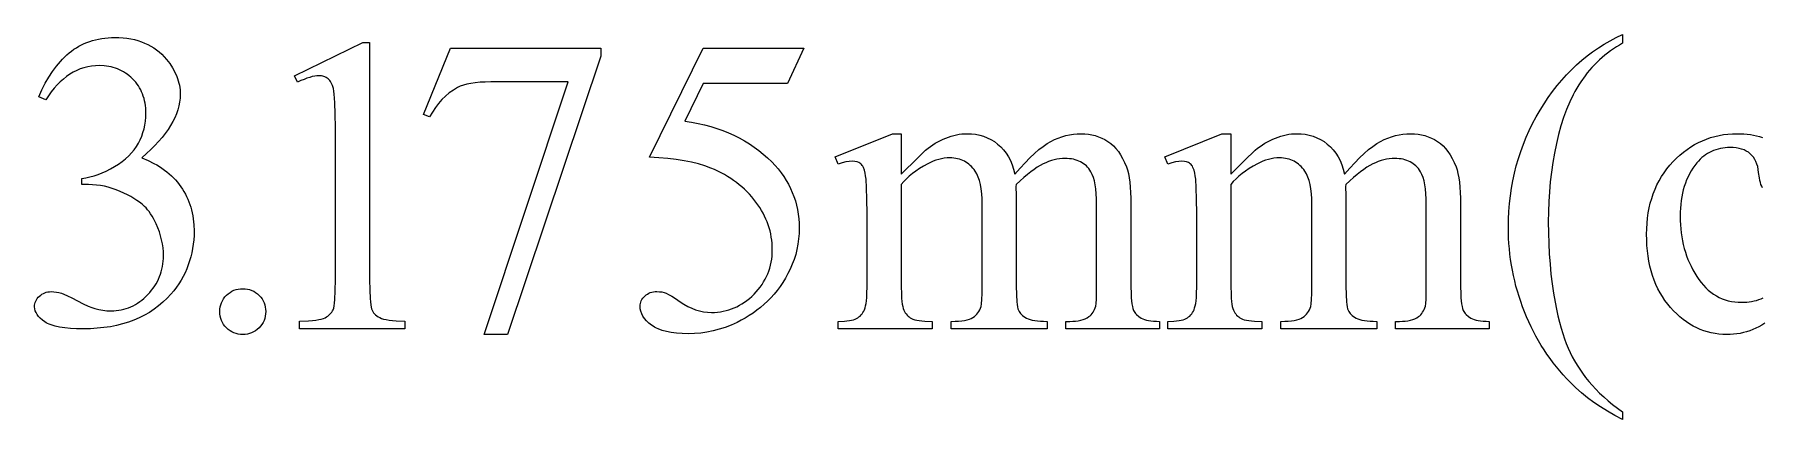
# Model space of a CAD drawing. Extents: x 6 to 600, y -207 to 349.
# Drawn here: x 219.5 to 296.5, y -117.1 to -99.9 of the extents above; entities that cross this region are included whole.
import ezdxf

# ---------------------------------------------------------------- set-up
doc = ezdxf.new("R2010")
doc.units = 0
doc.header["$MEASUREMENT"] = 0
doc.layers.add('TEXT', color=18, linetype='CONTINUOUS')

msp = doc.modelspace()

# ---------------------------------------------------------------- linework, layer by layer
at = {"layer": 'TEXT'}
for points in [[(219.692, -102.677), (219.83, -102.37), (219.977, -102.081), (220.133, -101.811), (220.297, -101.558), (220.47, -101.323), (220.652, -101.106), (220.747, -101.005), (220.843, -100.908), (220.942, -100.815), (221.043, -100.727), (221.146, -100.644), (221.253, -100.566), (221.363, -100.494), (221.476, -100.427), (221.592, -100.365), (221.711, -100.309), (221.833, -100.258), (221.959, -100.212), (222.087, -100.172), (222.219, -100.137), (222.354, -100.107), (222.492, -100.083), (222.633, -100.064), (222.777, -100.051), (222.925, -100.043), (223.075, -100.04), (223.26, -100.044), (223.44, -100.056), (223.614, -100.075), (223.783, -100.101), (223.946, -100.136), (224.104, -100.178), (224.256, -100.227), (224.403, -100.285), (224.544, -100.35), (224.68, -100.422), (224.81, -100.502), (224.935, -100.59), (225.055, -100.685), (225.169, -100.788), (225.277, -100.899), (225.38, -101.017), (225.523, -101.201), (225.646, -101.388), (225.751, -101.578), (225.836, -101.771), (225.872, -101.869), (225.903, -101.967), (225.929, -102.067), (225.95, -102.167), (225.967, -102.268), (225.979, -102.37), (225.986, -102.472), (225.988, -102.575), (225.982, -102.746), (225.962, -102.918), (225.928, -103.09), (225.881, -103.263), (225.821, -103.437), (225.747, -103.612), (225.66, -103.787), (225.56, -103.963), (225.446, -104.139), (225.319, -104.317), (225.178, -104.495), (225.024, -104.674), (224.856, -104.853), (224.676, -105.033), (224.481, -105.214), (224.274, -105.396), (224.553, -105.515), (224.815, -105.646), (224.939, -105.716), (225.059, -105.789), (225.174, -105.865), (225.285, -105.945), (225.392, -106.027), (225.494, -106.112), (225.592, -106.2), (225.686, -106.291), (225.775, -106.386), (225.86, -106.483), (225.94, -106.583), (226.016, -106.687), (226.087, -106.793), (226.154, -106.901), (226.217, -107.012), (226.274, -107.125), (226.327, -107.24), (226.376, -107.357), (226.419, -107.477), (226.458, -107.599), (226.493, -107.724), (226.523, -107.851), (226.548, -107.98), (226.569, -108.111), (226.585, -108.245), (226.597, -108.381), (226.606, -108.659), (226.602, -108.861), (226.59, -109.058), (226.57, -109.253), (226.541, -109.444), (226.505, -109.631), (226.461, -109.815), (226.408, -109.996), (226.348, -110.174), (226.279, -110.348), (226.203, -110.518), (226.118, -110.685), (226.025, -110.849), (225.924, -111.01), (225.816, -111.167), (225.699, -111.321), (225.574, -111.471), (225.401, -111.659), (225.218, -111.834), (225.026, -111.997), (224.825, -112.149), (224.614, -112.288), (224.394, -112.415), (224.165, -112.53), (223.926, -112.633), (223.677, -112.723), (223.419, -112.802), (223.152, -112.868), (222.875, -112.923), (222.589, -112.965), (222.294, -112.995), (221.989, -113.014), (221.674, -113.02), (221.371, -113.015), (221.093, -113), (220.84, -112.976), (220.613, -112.941), (220.411, -112.897), (220.234, -112.843), (220.154, -112.813), (220.082, -112.78), (220.015, -112.744), (219.955, -112.706), (219.848, -112.627), (219.755, -112.547), (219.677, -112.465), (219.613, -112.381), (219.563, -112.296), (219.527, -112.21), (219.506, -112.122), (219.499, -112.033), (219.502, -111.968), (219.512, -111.904), (219.529, -111.842), (219.553, -111.782), (219.583, -111.724), (219.621, -111.669), (219.665, -111.615), (219.715, -111.563), (219.771, -111.516), (219.829, -111.474), (219.89, -111.44), (219.954, -111.411), (220.02, -111.389), (220.09, -111.373), (220.161, -111.364), (220.236, -111.36), (220.352, -111.365), (220.469, -111.379), (220.587, -111.402), (220.706, -111.434), (220.809, -111.472), (220.962, -111.541), (221.164, -111.641), (221.416, -111.771), (221.671, -111.901), (221.884, -112.002), (222.054, -112.074), (222.181, -112.116), (222.355, -112.161), (222.534, -112.192), (222.719, -112.211), (222.909, -112.218), (223.026, -112.215), (223.141, -112.206), (223.253, -112.192), (223.364, -112.172), (223.473, -112.147), (223.58, -112.115), (223.685, -112.078), (223.789, -112.036), (223.89, -111.987), (223.989, -111.933), (224.087, -111.873), (224.182, -111.808), (224.276, -111.737), (224.368, -111.66), (224.458, -111.578), (224.546, -111.489), (224.63, -111.397), (224.709, -111.303), (224.782, -111.207), (224.85, -111.109), (224.913, -111.008), (224.97, -110.906), (225.021, -110.801), (225.068, -110.694), (225.108, -110.586), (225.144, -110.475), (225.174, -110.362), (225.198, -110.247), (225.217, -110.13), (225.231, -110.01), (225.239, -109.889), (225.242, -109.766), (225.237, -109.584), (225.222, -109.404), (225.196, -109.225), (225.161, -109.047), (225.116, -108.87), (225.06, -108.694), (224.995, -108.519), (224.919, -108.346), (224.858, -108.221), (224.796, -108.103), (224.733, -107.994), (224.668, -107.892), (224.601, -107.798), (224.534, -107.712), (224.464, -107.633), (224.394, -107.562), (224.29, -107.471), (224.177, -107.382), (224.055, -107.296), (223.923, -107.211), (223.783, -107.129), (223.633, -107.048), (223.474, -106.97), (223.306, -106.894), (223.133, -106.824), (222.958, -106.763), (222.783, -106.712), (222.608, -106.669), (222.431, -106.637), (222.253, -106.613), (222.075, -106.599), (221.895, -106.595), (221.6, -106.595), (221.6, -106.318), (221.783, -106.29), (221.965, -106.251), (222.147, -106.201), (222.33, -106.141), (222.513, -106.07), (222.695, -105.988), (222.878, -105.896), (223.062, -105.793), (223.238, -105.681), (223.403, -105.565), (223.555, -105.443), (223.694, -105.315), (223.821, -105.183), (223.935, -105.044), (224.037, -104.9), (224.126, -104.751), (224.204, -104.597), (224.271, -104.439), (224.328, -104.278), (224.375, -104.113), (224.411, -103.944), (224.437, -103.771), (224.453, -103.594), (224.458, -103.414), (224.456, -103.297), (224.449, -103.183), (224.437, -103.071), (224.421, -102.962), (224.4, -102.856), (224.375, -102.753), (224.344, -102.653), (224.309, -102.556), (224.27, -102.461), (224.226, -102.37), (224.177, -102.281), (224.124, -102.195), (224.066, -102.112), (224.003, -102.031), (223.936, -101.954), (223.864, -101.879), (223.788, -101.808), (223.71, -101.742), (223.63, -101.68), (223.548, -101.623), (223.464, -101.571), (223.377, -101.523), (223.288, -101.479), (223.196, -101.44), (223.103, -101.406), (223.007, -101.376), (222.909, -101.351), (222.808, -101.331), (222.706, -101.315), (222.601, -101.303), (222.384, -101.294), (222.207, -101.3), (222.034, -101.318), (221.865, -101.348), (221.699, -101.39), (221.537, -101.443), (221.378, -101.509), (221.224, -101.587), (221.073, -101.677), (220.925, -101.778), (220.782, -101.892), (220.642, -102.017), (220.505, -102.155), (220.373, -102.304), (220.243, -102.466), (220.118, -102.639), (219.996, -102.824)], [(290.242, -116.714), (290.242, -117.055), (289.902, -116.876), (289.575, -116.69), (289.263, -116.496), (288.966, -116.294), (288.683, -116.085), (288.414, -115.869), (288.159, -115.645), (287.919, -115.414), (287.756, -115.245), (287.597, -115.072), (287.443, -114.896), (287.294, -114.716), (287.149, -114.532), (287.009, -114.344), (286.874, -114.153), (286.744, -113.957), (286.619, -113.759), (286.498, -113.556), (286.382, -113.35), (286.271, -113.139), (286.164, -112.925), (286.062, -112.708), (285.965, -112.486), (285.873, -112.261), (285.786, -112.034), (285.704, -111.805), (285.629, -111.575), (285.558, -111.345), (285.494, -111.113), (285.435, -110.88), (285.381, -110.646), (285.334, -110.411), (285.292, -110.175), (285.255, -109.937), (285.224, -109.699), (285.199, -109.46), (285.179, -109.219), (285.165, -108.977), (285.157, -108.735), (285.154, -108.491), (285.159, -108.136), (285.176, -107.784), (285.204, -107.437), (285.242, -107.094), (285.292, -106.754), (285.352, -106.418), (285.424, -106.087), (285.507, -105.759), (285.6, -105.435), (285.705, -105.115), (285.821, -104.799), (285.947, -104.487), (286.085, -104.179), (286.234, -103.875), (286.394, -103.574), (286.564, -103.278), (286.744, -102.989), (286.93, -102.71), (287.123, -102.442), (287.323, -102.184), (287.53, -101.937), (287.743, -101.7), (287.963, -101.474), (288.189, -101.258), (288.422, -101.053), (288.662, -100.858), (288.909, -100.674), (289.162, -100.5), (289.422, -100.336), (289.689, -100.183), (289.962, -100.041), (290.242, -99.909), (290.242, -100.296), (290.102, -100.376), (289.965, -100.46), (289.832, -100.547), (289.701, -100.638), (289.573, -100.733), (289.449, -100.831), (289.328, -100.933), (289.21, -101.038), (289.095, -101.147), (288.984, -101.26), (288.875, -101.376), (288.77, -101.496), (288.668, -101.619), (288.569, -101.746), (288.38, -102.011), (288.291, -102.149), (288.204, -102.292), (288.12, -102.439), (288.039, -102.591), (287.886, -102.908), (287.744, -103.244), (287.614, -103.597), (287.495, -103.969), (287.388, -104.359), (287.293, -104.767), (287.208, -105.186), (287.135, -105.61), (287.074, -106.039), (287.023, -106.472), (286.984, -106.91), (286.956, -107.353), (286.939, -107.8), (286.933, -108.251), (286.938, -108.739), (286.952, -109.215), (286.976, -109.68), (287.009, -110.134), (287.052, -110.577), (287.104, -111.008), (287.166, -111.428), (287.237, -111.837), (287.299, -112.147), (287.363, -112.442), (287.431, -112.721), (287.502, -112.984), (287.576, -113.231), (287.654, -113.463), (287.734, -113.679), (287.818, -113.879), (287.907, -114.071), (288.003, -114.26), (288.107, -114.448), (288.218, -114.634), (288.336, -114.818), (288.462, -115), (288.595, -115.18), (288.735, -115.359), (288.885, -115.535), (289.046, -115.71), (289.217, -115.882), (289.4, -116.052), (289.594, -116.221), (289.799, -116.387), (290.015, -116.551)], [(231.077, -101.743), (234.119, -100.259), (234.423, -100.259), (234.423, -110.814), (234.429, -111.29), (234.445, -111.667), (234.458, -111.818), (234.473, -111.944), (234.49, -112.046), (234.511, -112.123), (234.536, -112.186), (234.567, -112.245), (234.603, -112.3), (234.646, -112.351), (234.694, -112.399), (234.749, -112.443), (234.809, -112.483), (234.875, -112.519), (234.953, -112.552), (235.049, -112.581), (235.163, -112.606), (235.295, -112.628), (235.444, -112.645), (235.611, -112.659), (236, -112.676), (236, -113.017), (231.298, -113.017), (231.298, -112.676), (231.702, -112.66), (231.874, -112.646), (232.027, -112.629), (232.16, -112.608), (232.273, -112.584), (232.367, -112.556), (232.441, -112.524), (232.504, -112.489), (232.561, -112.451), (232.613, -112.411), (232.66, -112.367), (232.703, -112.321), (232.74, -112.272), (232.773, -112.22), (232.801, -112.165), (232.825, -112.094), (232.845, -111.995), (232.863, -111.869), (232.877, -111.714), (232.896, -111.32), (232.902, -110.814), (232.902, -104.066), (232.897, -103.445), (232.879, -102.946), (232.866, -102.743), (232.851, -102.569), (232.832, -102.427), (232.81, -102.315), (232.771, -102.177), (232.747, -102.116), (232.719, -102.059), (232.688, -102.007), (232.654, -101.96), (232.616, -101.919), (232.575, -101.882), (232.531, -101.849), (232.486, -101.821), (232.437, -101.797), (232.387, -101.778), (232.335, -101.763), (232.28, -101.752), (232.165, -101.743), (232.075, -101.748), (231.978, -101.761), (231.871, -101.783), (231.757, -101.815), (231.634, -101.855), (231.503, -101.904), (231.363, -101.962), (231.215, -102.029)], [(238.03, -100.517), (244.732, -100.517), (244.732, -100.868), (240.565, -113.275), (239.533, -113.275), (243.266, -102.02), (239.828, -102.02), (239.577, -102.024), (239.344, -102.035), (239.131, -102.055), (238.936, -102.082), (238.76, -102.117), (238.602, -102.16), (238.463, -102.21), (238.343, -102.269), (238.155, -102.382), (237.975, -102.51), (237.805, -102.652), (237.645, -102.808), (237.494, -102.979), (237.353, -103.164), (237.221, -103.364), (237.099, -103.578), (236.832, -103.476)], [(253.766, -100.517), (253.047, -102.084), (249.286, -102.084), (248.465, -103.762), (248.767, -103.811), (249.06, -103.869), (249.346, -103.935), (249.623, -104.01), (249.893, -104.094), (250.155, -104.186), (250.409, -104.287), (250.654, -104.396), (250.893, -104.514), (251.123, -104.64), (251.345, -104.775), (251.559, -104.918), (251.765, -105.07), (251.964, -105.231), (252.154, -105.4), (252.337, -105.578), (252.485, -105.737), (252.624, -105.898), (252.753, -106.064), (252.873, -106.233), (252.983, -106.405), (253.084, -106.581), (253.175, -106.76), (253.256, -106.942), (253.328, -107.128), (253.39, -107.318), (253.443, -107.511), (253.486, -107.707), (253.52, -107.907), (253.544, -108.111), (253.558, -108.318), (253.563, -108.528), (253.557, -108.772), (253.538, -109.012), (253.506, -109.247), (253.463, -109.477), (253.406, -109.703), (253.337, -109.924), (253.256, -110.141), (253.162, -110.353), (253.058, -110.559), (252.948, -110.757), (252.832, -110.947), (252.709, -111.13), (252.58, -111.305), (252.444, -111.471), (252.301, -111.631), (252.152, -111.782), (251.998, -111.926), (251.84, -112.063), (251.677, -112.192), (251.509, -112.314), (251.338, -112.429), (251.162, -112.537), (250.982, -112.638), (250.797, -112.731), (250.531, -112.85), (250.264, -112.953), (249.995, -113.04), (249.723, -113.112), (249.451, -113.167), (249.176, -113.207), (248.9, -113.231), (248.622, -113.238), (248.35, -113.232), (248.098, -113.215), (247.865, -113.185), (247.65, -113.143), (247.456, -113.089), (247.28, -113.023), (247.199, -112.986), (247.123, -112.946), (247.052, -112.902), (246.986, -112.856), (246.866, -112.759), (246.762, -112.66), (246.674, -112.558), (246.602, -112.454), (246.546, -112.347), (246.506, -112.238), (246.482, -112.126), (246.474, -112.012), (246.477, -111.949), (246.487, -111.887), (246.504, -111.827), (246.527, -111.769), (246.557, -111.713), (246.593, -111.659), (246.636, -111.607), (246.686, -111.556), (246.741, -111.51), (246.799, -111.469), (246.861, -111.435), (246.926, -111.407), (246.994, -111.386), (247.066, -111.37), (247.142, -111.361), (247.221, -111.358), (247.337, -111.363), (247.445, -111.376), (247.546, -111.399), (247.64, -111.432), (247.746, -111.483), (247.883, -111.563), (248.052, -111.672), (248.253, -111.81), (248.426, -111.922), (248.6, -112.019), (248.774, -112.102), (248.949, -112.169), (249.125, -112.222), (249.301, -112.259), (249.477, -112.281), (249.654, -112.289), (249.788, -112.286), (249.92, -112.276), (250.05, -112.26), (250.177, -112.238), (250.303, -112.209), (250.426, -112.174), (250.548, -112.133), (250.667, -112.085), (250.785, -112.031), (250.9, -111.97), (251.013, -111.903), (251.124, -111.83), (251.234, -111.75), (251.341, -111.664), (251.446, -111.572), (251.549, -111.473), (251.647, -111.37), (251.74, -111.264), (251.826, -111.155), (251.906, -111.043), (251.979, -110.929), (252.046, -110.811), (252.106, -110.691), (252.161, -110.569), (252.208, -110.443), (252.25, -110.315), (252.285, -110.184), (252.314, -110.05), (252.336, -109.913), (252.352, -109.774), (252.361, -109.632), (252.364, -109.487), (252.362, -109.345), (252.353, -109.206), (252.339, -109.067), (252.319, -108.929), (252.293, -108.793), (252.262, -108.658), (252.225, -108.524), (252.182, -108.391), (252.134, -108.259), (252.08, -108.129), (252.02, -107.999), (251.955, -107.871), (251.884, -107.745), (251.807, -107.619), (251.724, -107.494), (251.636, -107.371), (251.543, -107.25), (251.446, -107.133), (251.344, -107.019), (251.238, -106.908), (251.127, -106.801), (251.012, -106.698), (250.893, -106.598), (250.77, -106.501), (250.642, -106.408), (250.51, -106.318), (250.373, -106.232), (250.233, -106.15), (250.088, -106.071), (249.938, -105.995), (249.785, -105.923), (249.627, -105.855), (249.364, -105.756), (249.079, -105.669), (248.771, -105.593), (248.44, -105.527), (248.086, -105.473), (247.71, -105.429), (247.311, -105.397), (246.889, -105.375), (249.286, -100.517)], [(258.107, -106.122), (258.84, -105.396), (259.065, -105.18), (259.195, -105.062), (259.3, -104.977), (259.407, -104.896), (259.515, -104.821), (259.626, -104.751), (259.739, -104.685), (259.854, -104.625), (259.971, -104.569), (260.089, -104.518), (260.209, -104.473), (260.329, -104.433), (260.448, -104.4), (260.566, -104.373), (260.685, -104.352), (260.803, -104.336), (260.921, -104.327), (261.039, -104.324), (261.234, -104.332), (261.421, -104.353), (261.602, -104.389), (261.776, -104.44), (261.943, -104.504), (262.104, -104.584), (262.257, -104.677), (262.403, -104.785), (262.54, -104.907), (262.665, -105.042), (262.779, -105.189), (262.88, -105.35), (262.97, -105.523), (263.048, -105.71), (263.114, -105.91), (263.168, -106.122), (263.401, -105.857), (263.625, -105.616), (263.839, -105.399), (264.044, -105.206), (264.24, -105.036), (264.427, -104.89), (264.604, -104.768), (264.772, -104.67), (264.937, -104.589), (265.102, -104.519), (265.268, -104.459), (265.436, -104.411), (265.605, -104.373), (265.775, -104.346), (265.946, -104.33), (266.118, -104.324), (266.284, -104.33), (266.445, -104.346), (266.601, -104.373), (266.753, -104.411), (266.9, -104.459), (267.042, -104.519), (267.179, -104.589), (267.312, -104.67), (267.439, -104.763), (267.559, -104.87), (267.672, -104.991), (267.779, -105.125), (267.878, -105.273), (267.971, -105.435), (268.058, -105.61), (268.137, -105.799), (268.185, -105.942), (268.226, -106.105), (268.261, -106.286), (268.289, -106.486), (268.311, -106.705), (268.327, -106.944), (268.337, -107.201), (268.34, -107.477), (268.34, -111.109), (268.347, -111.474), (268.357, -111.634), (268.37, -111.777), (268.387, -111.906), (268.407, -112.018), (268.432, -112.115), (268.46, -112.197), (268.485, -112.247), (268.516, -112.294), (268.551, -112.34), (268.591, -112.385), (268.686, -112.467), (268.801, -112.542), (268.868, -112.576), (268.945, -112.605), (269.031, -112.63), (269.128, -112.65), (269.234, -112.665), (269.35, -112.676), (269.476, -112.683), (269.612, -112.685), (269.612, -113.017), (265.445, -113.017), (265.445, -112.685), (265.62, -112.685), (265.753, -112.682), (265.877, -112.672), (265.995, -112.656), (266.104, -112.632), (266.207, -112.603), (266.301, -112.566), (266.389, -112.523), (266.468, -112.473), (266.52, -112.434), (266.567, -112.389), (266.611, -112.338), (266.651, -112.282), (266.687, -112.221), (266.719, -112.154), (266.748, -112.081), (266.773, -112.003), (266.789, -111.889), (266.8, -111.701), (266.807, -111.441), (266.81, -111.109), (266.81, -107.477), (266.806, -107.228), (266.794, -106.999), (266.775, -106.788), (266.747, -106.597), (266.712, -106.424), (266.67, -106.271), (266.619, -106.136), (266.561, -106.021), (266.514, -105.949), (266.464, -105.882), (266.411, -105.82), (266.354, -105.762), (266.294, -105.709), (266.23, -105.661), (266.163, -105.617), (266.093, -105.578), (266.019, -105.544), (265.942, -105.514), (265.862, -105.488), (265.778, -105.467), (265.69, -105.451), (265.6, -105.44), (265.506, -105.433), (265.408, -105.431), (265.286, -105.434), (265.164, -105.446), (265.041, -105.465), (264.919, -105.492), (264.796, -105.526), (264.673, -105.568), (264.55, -105.618), (264.427, -105.675), (264.3, -105.742), (264.167, -105.823), (264.028, -105.917), (263.882, -106.024), (263.729, -106.144), (263.57, -106.277), (263.405, -106.423), (263.233, -106.583), (263.214, -106.684), (263.233, -107.081), (263.233, -111.109), (263.239, -111.501), (263.257, -111.812), (263.271, -111.937), (263.287, -112.041), (263.307, -112.124), (263.33, -112.188), (263.357, -112.24), (263.389, -112.289), (263.426, -112.337), (263.469, -112.382), (263.517, -112.426), (263.571, -112.467), (263.694, -112.542), (263.767, -112.576), (263.851, -112.605), (263.947, -112.63), (264.056, -112.65), (264.176, -112.665), (264.307, -112.676), (264.451, -112.683), (264.606, -112.685), (264.606, -113.017), (260.338, -113.017), (260.338, -112.685), (260.507, -112.683), (260.661, -112.675), (260.802, -112.662), (260.929, -112.644), (261.043, -112.621), (261.143, -112.592), (261.229, -112.558), (261.302, -112.519), (261.365, -112.475), (261.423, -112.426), (261.476, -112.372), (261.524, -112.312), (261.567, -112.247), (261.605, -112.177), (261.638, -112.102), (261.666, -112.022), (261.686, -111.906), (261.7, -111.715), (261.709, -111.45), (261.712, -111.109), (261.712, -107.477), (261.707, -107.228), (261.693, -106.997), (261.669, -106.784), (261.636, -106.59), (261.593, -106.413), (261.541, -106.255), (261.479, -106.115), (261.408, -105.993), (261.356, -105.921), (261.301, -105.855), (261.244, -105.792), (261.185, -105.735), (261.123, -105.682), (261.058, -105.633), (260.991, -105.59), (260.921, -105.55), (260.849, -105.516), (260.775, -105.486), (260.697, -105.461), (260.618, -105.44), (260.536, -105.424), (260.451, -105.412), (260.364, -105.405), (260.274, -105.403), (260.149, -105.407), (260.025, -105.42), (259.902, -105.441), (259.778, -105.47), (259.655, -105.507), (259.532, -105.553), (259.41, -105.608), (259.287, -105.67), (259.102, -105.773), (258.927, -105.879), (258.763, -105.989), (258.61, -106.101), (258.468, -106.217), (258.337, -106.336), (258.217, -106.458), (258.107, -106.583), (258.107, -111.109), (258.115, -111.488), (258.124, -111.65), (258.136, -111.794), (258.152, -111.919), (258.172, -112.027), (258.196, -112.116), (258.223, -112.188), (258.253, -112.248), (258.287, -112.304), (258.325, -112.357), (258.366, -112.405), (258.41, -112.45), (258.458, -112.491), (258.509, -112.528), (258.564, -112.561), (258.628, -112.59), (258.706, -112.615), (258.799, -112.637), (258.906, -112.654), (259.028, -112.668), (259.164, -112.678), (259.481, -112.685), (259.481, -113.017), (255.305, -113.017), (255.305, -112.685), (255.574, -112.678), (255.691, -112.668), (255.798, -112.654), (255.894, -112.637), (255.979, -112.615), (256.053, -112.59), (256.116, -112.561), (256.172, -112.528), (256.225, -112.489), (256.274, -112.447), (256.319, -112.4), (256.361, -112.348), (256.4, -112.291), (256.435, -112.23), (256.467, -112.165), (256.495, -112.089), (256.519, -111.997), (256.54, -111.889), (256.557, -111.765), (256.57, -111.625), (256.579, -111.469), (256.586, -111.109), (256.586, -107.883), (256.581, -107.248), (256.566, -106.737), (256.54, -106.35), (256.523, -106.202), (256.504, -106.085), (256.467, -105.945), (256.421, -105.828), (256.394, -105.779), (256.365, -105.735), (256.334, -105.697), (256.301, -105.666), (256.265, -105.639), (256.225, -105.615), (256.137, -105.579), (256.036, -105.558), (255.923, -105.55), (255.787, -105.559), (255.639, -105.585), (255.479, -105.628), (255.305, -105.689), (255.167, -105.357), (257.711, -104.324), (258.107, -104.324)], [(272.792, -106.122), (273.525, -105.396), (273.75, -105.18), (273.88, -105.062), (273.985, -104.977), (274.091, -104.896), (274.2, -104.821), (274.311, -104.751), (274.424, -104.685), (274.539, -104.625), (274.655, -104.569), (274.774, -104.518), (274.894, -104.473), (275.013, -104.433), (275.132, -104.4), (275.251, -104.373), (275.37, -104.352), (275.488, -104.336), (275.606, -104.327), (275.724, -104.324), (275.918, -104.332), (276.106, -104.353), (276.287, -104.389), (276.461, -104.44), (276.628, -104.504), (276.788, -104.584), (276.942, -104.677), (277.088, -104.785), (277.225, -104.907), (277.35, -105.042), (277.463, -105.189), (277.565, -105.35), (277.655, -105.523), (277.733, -105.71), (277.799, -105.91), (277.853, -106.122), (278.086, -105.857), (278.309, -105.616), (278.524, -105.399), (278.729, -105.206), (278.925, -105.036), (279.111, -104.89), (279.289, -104.768), (279.457, -104.67), (279.621, -104.589), (279.787, -104.519), (279.953, -104.459), (280.121, -104.411), (280.29, -104.373), (280.46, -104.346), (280.631, -104.33), (280.803, -104.324), (280.969, -104.33), (281.13, -104.346), (281.286, -104.373), (281.438, -104.411), (281.585, -104.459), (281.727, -104.519), (281.864, -104.589), (281.997, -104.67), (282.124, -104.763), (282.244, -104.87), (282.357, -104.991), (282.463, -105.125), (282.563, -105.273), (282.656, -105.435), (282.742, -105.61), (282.822, -105.799), (282.869, -105.942), (282.91, -106.105), (282.945, -106.286), (282.974, -106.486), (282.996, -106.705), (283.012, -106.944), (283.021, -107.201), (283.025, -107.477), (283.025, -111.109), (283.032, -111.474), (283.041, -111.634), (283.054, -111.777), (283.071, -111.906), (283.092, -112.018), (283.116, -112.115), (283.144, -112.197), (283.17, -112.247), (283.2, -112.294), (283.236, -112.34), (283.276, -112.385), (283.371, -112.467), (283.485, -112.542), (283.553, -112.576), (283.629, -112.605), (283.716, -112.63), (283.813, -112.65), (283.919, -112.665), (284.035, -112.676), (284.161, -112.683), (284.297, -112.685), (284.297, -113.017), (280.13, -113.017), (280.13, -112.685), (280.305, -112.685), (280.437, -112.682), (280.562, -112.672), (280.679, -112.656), (280.789, -112.632), (280.891, -112.603), (280.986, -112.566), (281.073, -112.523), (281.153, -112.473), (281.204, -112.434), (281.252, -112.389), (281.295, -112.338), (281.335, -112.282), (281.371, -112.221), (281.404, -112.154), (281.432, -112.081), (281.457, -112.003), (281.474, -111.889), (281.485, -111.701), (281.492, -111.441), (281.494, -111.109), (281.494, -107.477), (281.49, -107.228), (281.479, -106.999), (281.459, -106.788), (281.432, -106.597), (281.397, -106.424), (281.354, -106.271), (281.304, -106.136), (281.245, -106.021), (281.199, -105.949), (281.149, -105.882), (281.095, -105.82), (281.039, -105.762), (280.978, -105.709), (280.915, -105.661), (280.848, -105.617), (280.778, -105.578), (280.704, -105.544), (280.627, -105.514), (280.546, -105.488), (280.462, -105.467), (280.375, -105.451), (280.285, -105.44), (280.191, -105.433), (280.093, -105.431), (279.971, -105.434), (279.849, -105.446), (279.726, -105.465), (279.603, -105.492), (279.481, -105.526), (279.358, -105.568), (279.235, -105.618), (279.111, -105.675), (278.985, -105.742), (278.852, -105.823), (278.712, -105.917), (278.566, -106.024), (278.414, -106.144), (278.255, -106.277), (278.089, -106.423), (277.918, -106.583), (277.899, -106.684), (277.918, -107.081), (277.918, -111.109), (277.924, -111.501), (277.942, -111.812), (277.955, -111.937), (277.972, -112.041), (277.992, -112.124), (278.014, -112.188), (278.041, -112.24), (278.073, -112.289), (278.111, -112.337), (278.154, -112.382), (278.202, -112.426), (278.255, -112.467), (278.379, -112.542), (278.451, -112.576), (278.536, -112.605), (278.632, -112.63), (278.74, -112.65), (278.86, -112.665), (278.992, -112.676), (279.136, -112.683), (279.291, -112.685), (279.291, -113.017), (275.023, -113.017), (275.023, -112.685), (275.191, -112.683), (275.346, -112.675), (275.487, -112.662), (275.614, -112.644), (275.728, -112.621), (275.828, -112.592), (275.914, -112.558), (275.986, -112.519), (276.05, -112.475), (276.108, -112.426), (276.161, -112.372), (276.209, -112.312), (276.252, -112.247), (276.29, -112.177), (276.323, -112.102), (276.35, -112.022), (276.371, -111.906), (276.385, -111.715), (276.394, -111.45), (276.397, -111.109), (276.397, -107.477), (276.392, -107.228), (276.378, -106.997), (276.354, -106.784), (276.321, -106.59), (276.278, -106.413), (276.225, -106.255), (276.164, -106.115), (276.092, -105.993), (276.04, -105.921), (275.986, -105.855), (275.929, -105.792), (275.869, -105.735), (275.807, -105.682), (275.743, -105.633), (275.676, -105.59), (275.606, -105.55), (275.534, -105.516), (275.459, -105.486), (275.382, -105.461), (275.302, -105.44), (275.22, -105.424), (275.136, -105.412), (275.048, -105.405), (274.959, -105.403), (274.834, -105.407), (274.71, -105.42), (274.586, -105.441), (274.463, -105.47), (274.34, -105.507), (274.217, -105.553), (274.094, -105.608), (273.972, -105.67), (273.786, -105.773), (273.611, -105.879), (273.448, -105.989), (273.295, -106.101), (273.153, -106.217), (273.022, -106.336), (272.901, -106.458), (272.792, -106.583), (272.792, -111.109), (272.799, -111.488), (272.808, -111.65), (272.821, -111.794), (272.837, -111.919), (272.857, -112.027), (272.88, -112.116), (272.907, -112.188), (272.938, -112.248), (272.972, -112.304), (273.009, -112.357), (273.05, -112.405), (273.095, -112.45), (273.143, -112.491), (273.194, -112.528), (273.249, -112.561), (273.312, -112.59), (273.391, -112.615), (273.483, -112.637), (273.591, -112.654), (273.713, -112.668), (273.849, -112.678), (274.166, -112.685), (274.166, -113.017), (269.99, -113.017), (269.99, -112.685), (270.258, -112.678), (270.376, -112.668), (270.483, -112.654), (270.579, -112.637), (270.664, -112.615), (270.738, -112.59), (270.801, -112.561), (270.857, -112.528), (270.909, -112.489), (270.958, -112.447), (271.004, -112.4), (271.046, -112.348), (271.085, -112.291), (271.12, -112.23), (271.151, -112.165), (271.179, -112.089), (271.204, -111.997), (271.224, -111.889), (271.241, -111.765), (271.254, -111.625), (271.264, -111.469), (271.271, -111.109), (271.271, -107.883), (271.266, -107.248), (271.25, -106.737), (271.225, -106.35), (271.208, -106.202), (271.188, -106.085), (271.151, -105.945), (271.105, -105.828), (271.079, -105.779), (271.05, -105.735), (271.019, -105.697), (270.985, -105.666), (270.949, -105.639), (270.91, -105.615), (270.822, -105.579), (270.721, -105.558), (270.607, -105.55), (270.472, -105.559), (270.324, -105.585), (270.163, -105.628), (269.99, -105.689), (269.852, -105.357), (272.396, -104.324), (272.792, -104.324)], [(228.775, -111.229), (228.881, -111.234), (228.983, -111.248), (229.08, -111.271), (229.173, -111.304), (229.262, -111.346), (229.347, -111.397), (229.427, -111.458), (229.503, -111.528), (229.572, -111.605), (229.632, -111.686), (229.683, -111.771), (229.724, -111.859), (229.756, -111.952), (229.779, -112.048), (229.793, -112.148), (229.798, -112.252), (229.793, -112.356), (229.779, -112.456), (229.756, -112.553), (229.723, -112.645), (229.681, -112.734), (229.629, -112.818), (229.569, -112.899), (229.498, -112.976), (229.421, -113.046), (229.341, -113.107), (229.256, -113.158), (229.168, -113.2), (229.075, -113.233), (228.979, -113.257), (228.879, -113.271), (228.775, -113.275), (228.671, -113.271), (228.57, -113.257), (228.474, -113.233), (228.382, -113.2), (228.293, -113.158), (228.209, -113.107), (228.128, -113.046), (228.051, -112.976), (227.981, -112.899), (227.92, -112.818), (227.868, -112.734), (227.826, -112.645), (227.794, -112.553), (227.77, -112.456), (227.756, -112.356), (227.751, -112.252), (227.756, -112.146), (227.77, -112.044), (227.794, -111.947), (227.826, -111.853), (227.868, -111.765), (227.92, -111.68), (227.981, -111.6), (228.051, -111.524), (228.128, -111.455), (228.209, -111.395), (228.293, -111.344), (228.382, -111.303), (228.474, -111.27), (228.57, -111.247), (228.671, -111.233)]]:
    msp.add_lwpolyline(points, close=True, dxfattribs=at)
for points in [[(296.581, -112.77), (296.449, -112.851), (296.315, -112.924), (296.18, -112.991), (296.043, -113.051), (295.905, -113.103), (295.764, -113.149), (295.623, -113.188), (295.479, -113.219), (295.334, -113.244), (295.187, -113.261), (295.039, -113.272), (294.888, -113.275), (294.71, -113.271), (294.535, -113.256), (294.362, -113.233), (294.192, -113.2), (294.026, -113.157), (293.862, -113.106), (293.701, -113.044), (293.543, -112.973), (293.387, -112.893), (293.235, -112.804), (293.085, -112.705), (292.939, -112.596), (292.795, -112.478), (292.654, -112.351), (292.516, -112.214), (292.381, -112.068), (292.252, -111.913), (292.13, -111.753), (292.018, -111.585), (291.913, -111.411), (291.817, -111.23), (291.729, -111.043), (291.65, -110.849), (291.579, -110.648), (291.516, -110.441), (291.462, -110.227), (291.416, -110.006), (291.379, -109.779), (291.349, -109.546), (291.328, -109.305), (291.316, -109.058), (291.312, -108.804), (291.316, -108.558), (291.33, -108.318), (291.353, -108.084), (291.386, -107.856), (291.427, -107.633), (291.478, -107.416), (291.538, -107.205), (291.608, -107), (291.687, -106.801), (291.774, -106.607), (291.872, -106.42), (291.978, -106.238), (292.094, -106.062), (292.219, -105.892), (292.353, -105.727), (292.496, -105.569), (292.646, -105.418), (292.8, -105.277), (292.957, -105.146), (293.118, -105.024), (293.283, -104.913), (293.451, -104.811), (293.624, -104.718), (293.8, -104.636), (293.979, -104.563), (294.162, -104.499), (294.349, -104.446), (294.54, -104.402), (294.735, -104.368), (294.933, -104.344), (295.135, -104.329), (295.34, -104.324), (295.494, -104.327), (295.644, -104.335), (295.791, -104.348), (295.935, -104.366), (296.075, -104.389), (296.211, -104.417), (296.344, -104.451), (296.474, -104.489)], [(296.473, -106.732), (296.439, -106.667), (296.408, -106.591), (296.381, -106.505), (296.356, -106.407), (296.335, -106.298), (296.303, -106.048), (296.287, -105.916), (296.261, -105.792), (296.227, -105.677), (296.185, -105.569), (296.134, -105.469), (296.074, -105.378), (296.007, -105.294), (295.93, -105.219), (295.846, -105.154), (295.753, -105.098), (295.653, -105.05), (295.545, -105.011), (295.43, -104.981), (295.306, -104.959), (295.175, -104.946), (295.036, -104.942), (294.922, -104.945), (294.811, -104.953), (294.703, -104.966), (294.598, -104.985), (294.495, -105.009), (294.395, -105.038), (294.298, -105.073), (294.204, -105.113), (294.113, -105.158), (294.024, -105.208), (293.938, -105.264), (293.855, -105.326), (293.775, -105.392), (293.698, -105.464), (293.624, -105.542), (293.552, -105.624), (293.461, -105.739), (293.377, -105.859), (293.298, -105.983), (293.225, -106.112), (293.158, -106.245), (293.097, -106.383), (293.041, -106.526), (292.992, -106.673), (292.948, -106.824), (292.91, -106.98), (292.878, -107.141), (292.852, -107.306), (292.831, -107.476), (292.817, -107.65), (292.808, -107.828), (292.805, -108.012), (292.808, -108.199), (292.817, -108.384), (292.831, -108.566), (292.852, -108.745), (292.878, -108.922), (292.909, -109.096), (292.947, -109.267), (292.991, -109.435), (293.04, -109.6), (293.095, -109.763), (293.156, -109.923), (293.223, -110.08), (293.295, -110.234), (293.373, -110.386), (293.457, -110.534), (293.547, -110.68), (293.642, -110.82), (293.741, -110.952), (293.844, -111.074), (293.951, -111.187), (294.062, -111.29), (294.177, -111.385), (294.296, -111.471), (294.419, -111.548), (294.547, -111.616), (294.678, -111.675), (294.814, -111.724), (294.953, -111.765), (295.097, -111.797), (295.245, -111.819), (295.396, -111.833), (295.552, -111.837), (295.664, -111.835), (295.775, -111.828), (295.884, -111.816), (295.992, -111.799), (296.099, -111.777), (296.204, -111.75), (296.307, -111.719), (296.409, -111.683), (296.51, -111.642)]]:
    msp.add_lwpolyline(points, dxfattribs=at)

doc.saveas('drawing.dxf')
